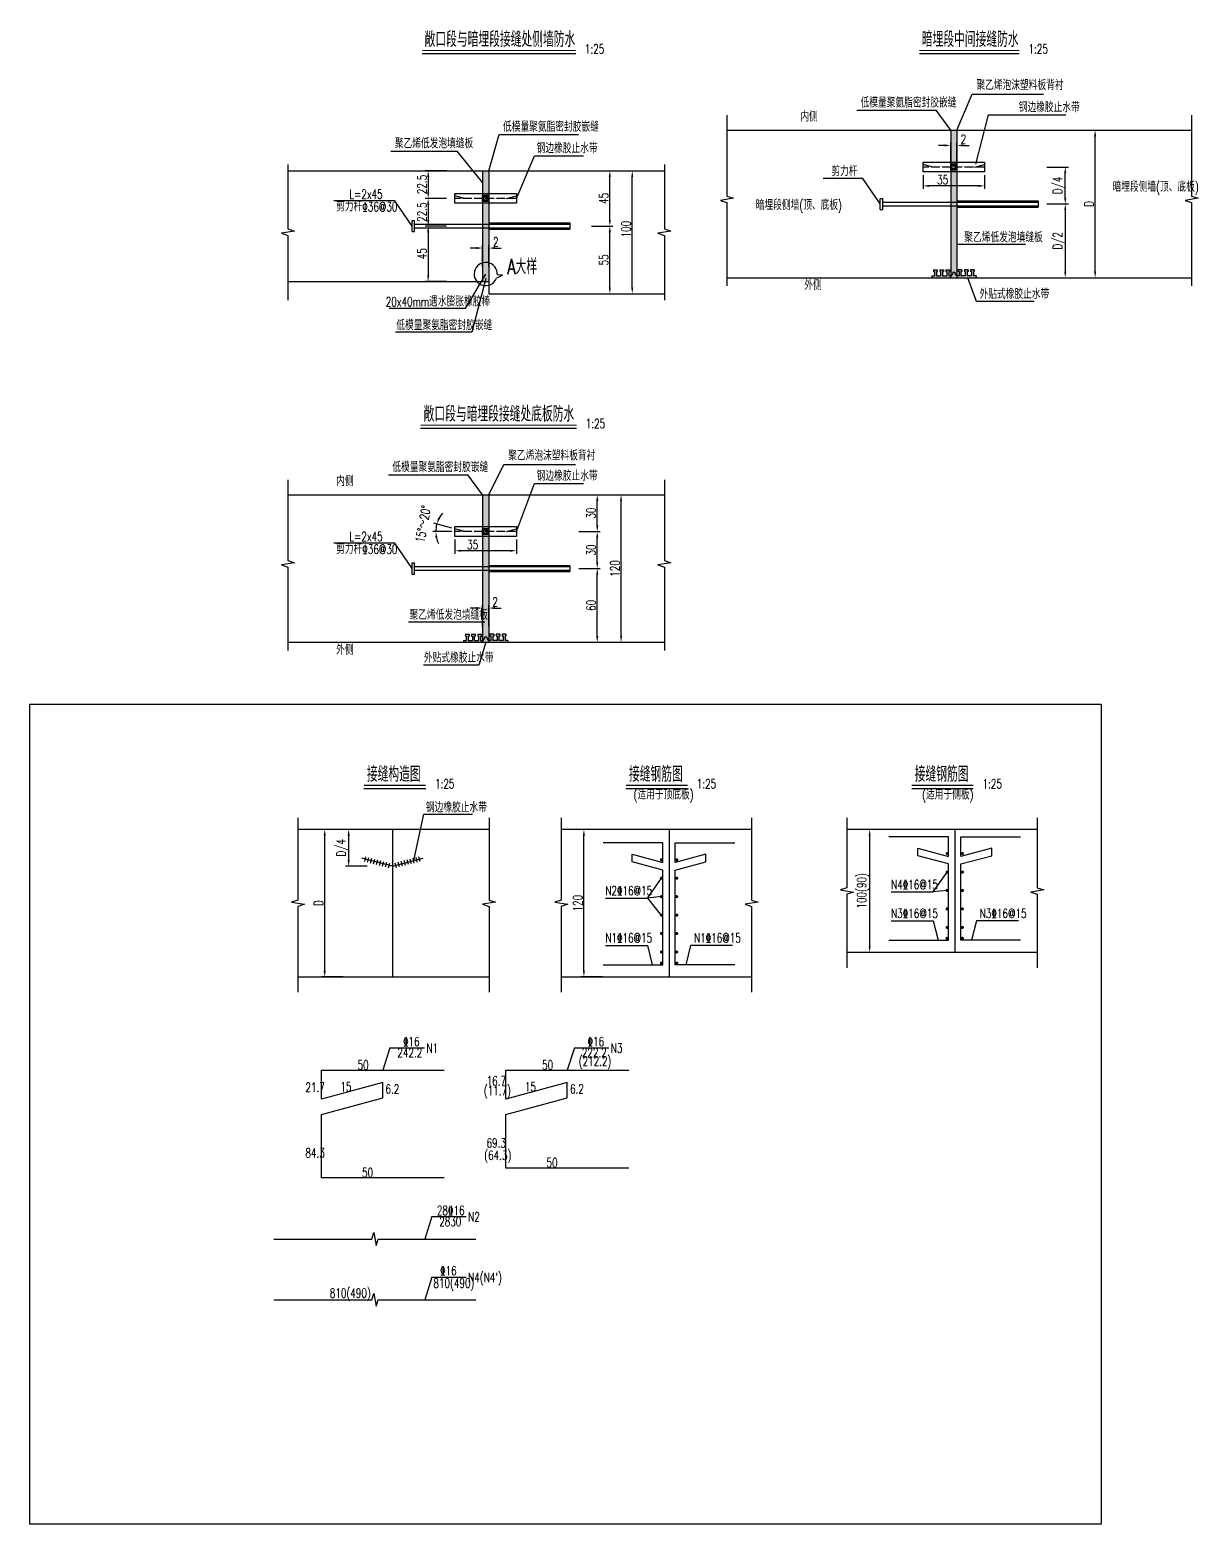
# Model space of a CAD drawing. Header units: millimetres. Extents: x 9472 to 214973, y -2225 to 22564.
# Drawn here: x 13428 to 14378, y 21349 to 22564 of the extents above; entities that cross this region are included whole.
import ezdxf

# ---------------------------------------------------------------- set-up
doc = ezdxf.new("R2010")
doc.units = ezdxf.units.MM
doc.header["$LTSCALE"] = 0.3
doc.header["$MEASUREMENT"] = 0
doc.linetypes.add('ACAD_ISO04W100', pattern=[30, 24, -3, 0, -3])
for name, color, linetype in [('填充', 8, 'Continuous'), ('文字', 7, 'Continuous'), ('次轮廓线', 7, 'Continuous'), ('点划线', 6, 'ACAD_ISO04W100'), ('轮廓线', 1, 'Continuous'), ('钢筋', 1, 'Continuous')]:
    doc.layers.add(name, color=color, linetype=linetype)
doc.styles.get("Standard").update_dxf_attribs({"font": 'simplex1.shx', "width": 0.7, "bigfont": 'hztxt.shx'})
doc.dimstyles.new('25', dxfattribs={"dimscale": 2.5, "dimtxt": 3, "dimasz": 2, "dimexe": 1, "dimexo": 1, "dimgap": 0.5, "dimtad": 1, "dimdec": 1, "dimdsep": 46, "dimtxsty": 'Standard', "dimcen": 0.5, "dimadec": 0, "dimazin": 0, "dimtfac": 1, "dimtdec": 1, "dimtofl": 0, "dimtmove": 2, "dimatfit": 3, "dimfxl": 0, "dimtolj": 1, "dimtzin": 0, "dimarcsym": 0})

# ---------------------------------------------------------------- blocks, each defined once
blk = doc.blocks.new('钢边止水带')
at = {"layer": '点划线'}
blk.add_line((25, 0), (-25, 0), dxfattribs=at)
at = {"layer": '轮廓线'}
for points in [[(-25, -4), (-25, 4), (25, 4), (25, -4)], [(-2.5, 2.5), (2.5, 2.5), (2.5, -2.5), (-2.5, -2.5)]]:
    blk.add_lwpolyline(points, close=True, dxfattribs=at)
for radius in [2, 1.5]:
    blk.add_circle((0, 0), radius, dxfattribs=at)
blk = doc.blocks.new('*D26')
at = {"color": 0, "lineweight": -2}
for p, q in [((13884.6, 22404.2), (13902.1, 22404.2)), ((13899.6, 22354.2), (13899.6, 22399.2)), ((13884.6, 22349.2), (13902.1, 22349.2))]:
    blk.add_line(p, q, dxfattribs=at)
at = {"color": 0}
for points in [[(13898.7, 22399.2), (13900.4, 22399.2), (13899.6, 22404.2)], [(13898.7, 22354.2), (13900.4, 22354.2), (13899.6, 22349.2)]]:
    blk.add_solid(points, dxfattribs=at)
at = {"color": 0, "insert": (13894.6, 22376.7), "char_height": 7.5, "attachment_point": 5, "rotation": 90}
blk.add_mtext('\\A1;55', dxfattribs=at)
blk = doc.blocks.new('*D27')
at = {"color": 0, "lineweight": -2}
for p, q in [((13884.6, 22449.2), (13902.1, 22449.2)), ((13899.6, 22409.2), (13899.6, 22444.2)), ((13884.6, 22404.2), (13902.1, 22404.2))]:
    blk.add_line(p, q, dxfattribs=at)
at = {"color": 0}
for points in [[(13898.7, 22444.2), (13900.4, 22444.2), (13899.6, 22449.2)], [(13898.7, 22409.2), (13900.4, 22409.2), (13899.6, 22404.2)]]:
    blk.add_solid(points, dxfattribs=at)
at = {"color": 0, "insert": (13894.6, 22426.7), "char_height": 7.5, "attachment_point": 5, "rotation": 90}
blk.add_mtext('\\A1;45', dxfattribs=at)
blk = doc.blocks.new('*D28')
at = {"color": 0, "lineweight": -2}
for p, q in [((13902.8, 22449.2), (13920.3, 22449.2)), ((13917.8, 22354.2), (13917.8, 22444.2)), ((13902.8, 22349.2), (13920.3, 22349.2))]:
    blk.add_line(p, q, dxfattribs=at)
at = {"color": 0}
for points in [[(13917, 22444.2), (13918.6, 22444.2), (13917.8, 22449.2)], [(13917, 22354.2), (13918.6, 22354.2), (13917.8, 22349.2)]]:
    blk.add_solid(points, dxfattribs=at)
at = {"color": 0, "insert": (13912.8, 22401.7), "char_height": 7.5, "attachment_point": 5, "rotation": 90}
blk.add_mtext('\\A1;100', dxfattribs=at)
blk = doc.blocks.new('*D29')
at = {"color": 0, "lineweight": -2}
for p, q in [((13766.8, 22449.2), (13749.3, 22449.2)), ((13751.8, 22444.2), (13751.8, 22431.7)), ((13766.8, 22426.7), (13749.3, 22426.7))]:
    blk.add_line(p, q, dxfattribs=at)
at = {"color": 0}
for points in [[(13751, 22444.2), (13752.7, 22444.2), (13751.8, 22449.2)], [(13751, 22431.7), (13752.7, 22431.7), (13751.8, 22426.7)]]:
    blk.add_solid(points, dxfattribs=at)
at = {"color": 0, "insert": (13746.8, 22438), "char_height": 7.5, "attachment_point": 5, "rotation": 90}
blk.add_mtext('\\A1;22.5', dxfattribs=at)
blk = doc.blocks.new('*D30')
at = {"color": 0, "lineweight": -2}
for p, q in [((13766.8, 22426.7), (13749.3, 22426.7)), ((13751.8, 22421.7), (13751.8, 22409.2)), ((13766.8, 22404.2), (13749.3, 22404.2))]:
    blk.add_line(p, q, dxfattribs=at)
at = {"color": 0}
for points in [[(13751, 22421.7), (13752.7, 22421.7), (13751.8, 22426.7)], [(13751, 22409.2), (13752.7, 22409.2), (13751.8, 22404.2)]]:
    blk.add_solid(points, dxfattribs=at)
at = {"color": 0, "insert": (13746.8, 22415.5), "char_height": 7.5, "attachment_point": 5, "rotation": 90}
blk.add_mtext('\\A1;22.5', dxfattribs=at)
blk = doc.blocks.new('*D31')
at = {"color": 0, "lineweight": -2}
for p, q in [((13766.8, 22404.2), (13749.3, 22404.2)), ((13751.8, 22399.2), (13751.8, 22364.2)), ((13766.8, 22359.2), (13749.3, 22359.2))]:
    blk.add_line(p, q, dxfattribs=at)
at = {"color": 0}
for points in [[(13751, 22399.2), (13752.7, 22399.2), (13751.8, 22404.2)], [(13751, 22364.2), (13752.7, 22364.2), (13751.8, 22359.2)]]:
    blk.add_solid(points, dxfattribs=at)
at = {"color": 0, "insert": (13746.8, 22381.7), "char_height": 7.5, "attachment_point": 5, "rotation": 90}
blk.add_mtext('\\A1;45', dxfattribs=at)
blk = doc.blocks.new('外贴式橡胶止水带')
at = {"layer": '填充'}
blk.add_hatch(color=256, dxfattribs=at).paths.add_polyline_path([(14.2, -3), (10.8, -3), (10.8, 0.5), (11.5, 0.5), (11.5, 2), (8.5, 2), (8.5, 0.5), (9.2, 0.5), (9.2, -3), (5.7, -3), (5.7, 0.5), (6.5, 0.5), (6.5, 2), (3.5, 2), (3.5, 0.5), (4.2, 0.5), (4.2, -3), (2.7, -3, -0.331227), (0.8, 0), (-0.8, 0, -0.331227), (-2.7, -3), (-4.2, -3), (-4.2, 0.5), (-3.5, 0.5), (-3.5, 2), (-6.5, 2), (-6.5, 0.5), (-5.8, 0.5), (-5.8, -3), (-9.3, -3), (-9.3, 0.5), (-8.5, 0.5), (-8.5, 2), (-11.5, 2), (-11.5, 0.5), (-10.8, 0.5), (-10.8, -3), (-14.2, -3), (-14.2, 0.5), (-13.5, 0.5), (-13.5, 2), (-16.5, 2), (-16.5, 0.5), (-15.8, 0.5), (-15.8, -3), (-18, -3), (-18, -4.5), (18, -4.5), (18, -3), (15.8, -3), (15.8, 0.5), (16.5, 0.5), (16.5, 2), (13.5, 2), (13.5, 0.5), (14.2, 0.5)])
for p, q in [((-16.5, 2), (-13.5, 2)), ((-16.5, 2), (-16.5, 0.5)), ((-16.5, 0.5), (-15.8, 0.5)), ((-15.8, 0.5), (-15.8, -3)), ((-14.2, 0.5), (-13.5, 0.5)), ((-14.2, 0.5), (-14.2, -3)), ((-13.5, 2), (-13.5, 0.5)), ((-11.5, 2), (-8.5, 2)), ((-11.5, 2), (-11.5, 0.5)), ((-11.5, 0.5), (-10.8, 0.5)), ((-10.8, 0.5), (-10.8, -3)), ((-9.3, 0.5), (-8.5, 0.5)), ((-9.3, 0.5), (-9.3, -3)), ((-8.5, 2), (-8.5, 0.5)), ((-6.5, 2), (-3.5, 2)), ((-6.5, 2), (-6.5, 0.5)), ((-6.5, 0.5), (-5.8, 0.5)), ((-5.8, 0.5), (-5.8, -3)), ((-4.2, 0.5), (-3.5, 0.5)), ((-4.2, 0.5), (-4.2, -3)), ((-3.5, 2), (-3.5, 0.5)), ((-0.8, 0), (0.8, 0)), ((6.5, 2), (3.5, 2)), ((3.5, 2), (3.5, 0.5)), ((4.2, 0.5), (3.5, 0.5)), ((4.2, 0.5), (4.2, -3)), ((6.5, 0.5), (5.7, 0.5)), ((5.7, 0.5), (5.7, -3)), ((6.5, 2), (6.5, 0.5)), ((11.5, 2), (8.5, 2)), ((8.5, 2), (8.5, 0.5)), ((9.2, 0.5), (8.5, 0.5)), ((9.2, 0.5), (9.2, -3)), ((11.5, 0.5), (10.8, 0.5)), ((10.8, 0.5), (10.8, -3)), ((11.5, 2), (11.5, 0.5)), ((16.5, 2), (13.5, 2)), ((13.5, 2), (13.5, 0.5)), ((14.2, 0.5), (13.5, 0.5)), ((14.2, 0.5), (14.2, -3)), ((16.5, 0.5), (15.8, 0.5)), ((15.8, 0.5), (15.8, -3)), ((16.5, 2), (16.5, 0.5)), ((-18, -3), (-15.8, -3)), ((-18, -3), (-18, -4.5)), ((-18, -4.5), (18, -4.5)), ((-14.2, -3), (-10.8, -3)), ((-9.3, -3), (-5.8, -3)), ((-4.2, -3), (-2.7, -3)), ((4.2, -3), (2.7, -3)), ((9.2, -3), (5.7, -3)), ((14.2, -3), (10.8, -3)), ((18, -3), (15.8, -3)), ((18, -3), (18, -4.5))]:
    blk.add_line(p, q)
for centre, start, end in [((-3.7, -0.2), 290.6305, 3.9355), ((3.7, -0.2), 176.0645, 249.3695)]:
    blk.add_arc(centre, 2.99, start, end)
blk = doc.blocks.new('*D38')
at = {"color": 0, "lineweight": -2}
for p, q in [((13791.1, 22386.3), (13786.1, 22386.3)), ((13796.1, 22371.3), (13796.1, 22388.8)), ((13801.1, 22371.3), (13801.1, 22388.8)), ((13806.1, 22386.3), (13811.1, 22386.3))]:
    blk.add_line(p, q, dxfattribs=at)
at = {"color": 0}
for points in [[(13791.1, 22387.2), (13791.1, 22385.5), (13796.1, 22386.3)], [(13806.1, 22387.2), (13806.1, 22385.5), (13801.1, 22386.3)]]:
    blk.add_solid(points, dxfattribs=at)
at = {"color": 0, "insert": (13806.8, 22391.3), "char_height": 7.5, "attachment_point": 5}
blk.add_mtext('\\A1;2', dxfattribs=at)
blk = doc.blocks.new('*D39')
at = {"color": 0, "lineweight": -2}
for p, q in [((13791.1, 22093.6), (13786.1, 22093.6)), ((13796.1, 22078.6), (13796.1, 22096.1)), ((13801.1, 22078.6), (13801.1, 22096.1)), ((13806.1, 22093.6), (13811.1, 22093.6))]:
    blk.add_line(p, q, dxfattribs=at)
at = {"color": 0}
for points in [[(13791.1, 22094.5), (13791.1, 22092.8), (13796.1, 22093.6)], [(13806.1, 22094.5), (13806.1, 22092.8), (13801.1, 22093.6)]]:
    blk.add_solid(points, dxfattribs=at)
at = {"color": 0, "insert": (13806.3, 22098.6), "char_height": 7.5, "attachment_point": 5}
blk.add_mtext('\\A1;2', dxfattribs=at)
blk = doc.blocks.new('*D40')
at = {"color": 0, "lineweight": -2}
for p, q in [((13874.3, 22125.8), (13891.8, 22125.8)), ((13889.3, 22070.8), (13889.3, 22120.8)), ((13874.3, 22065.8), (13891.8, 22065.8))]:
    blk.add_line(p, q, dxfattribs=at)
at = {"color": 0}
for points in [[(13888.5, 22120.8), (13890.2, 22120.8), (13889.3, 22125.8)], [(13888.5, 22070.8), (13890.2, 22070.8), (13889.3, 22065.8)]]:
    blk.add_solid(points, dxfattribs=at)
at = {"color": 0, "insert": (13884.3, 22095.8), "char_height": 7.5, "attachment_point": 5, "rotation": 90}
blk.add_mtext('\\A1;60', dxfattribs=at)
blk = doc.blocks.new('*D41')
at = {"color": 0, "lineweight": -2}
for p, q in [((13874.3, 22155.8), (13891.8, 22155.8)), ((13889.3, 22130.8), (13889.3, 22150.8)), ((13874.3, 22125.8), (13891.8, 22125.8))]:
    blk.add_line(p, q, dxfattribs=at)
at = {"color": 0}
for points in [[(13888.5, 22150.8), (13890.2, 22150.8), (13889.3, 22155.8)], [(13888.5, 22130.8), (13890.2, 22130.8), (13889.3, 22125.8)]]:
    blk.add_solid(points, dxfattribs=at)
at = {"color": 0, "insert": (13884.3, 22140.8), "char_height": 7.5, "attachment_point": 5, "rotation": 90}
blk.add_mtext('\\A1;30', dxfattribs=at)
blk = doc.blocks.new('*D42')
at = {"color": 0, "lineweight": -2}
for p, q in [((13874.3, 22185.8), (13891.8, 22185.8)), ((13889.3, 22160.8), (13889.3, 22180.8)), ((13874.3, 22155.8), (13891.8, 22155.8))]:
    blk.add_line(p, q, dxfattribs=at)
at = {"color": 0}
for points in [[(13888.5, 22180.8), (13890.2, 22180.8), (13889.3, 22185.8)], [(13888.5, 22160.8), (13890.2, 22160.8), (13889.3, 22155.8)]]:
    blk.add_solid(points, dxfattribs=at)
at = {"color": 0, "insert": (13884.3, 22170.8), "char_height": 7.5, "attachment_point": 5, "rotation": 90}
blk.add_mtext('\\A1;30', dxfattribs=at)
blk = doc.blocks.new('*D43')
at = {"color": 0, "lineweight": -2}
for p, q in [((13893.7, 22185.8), (13911.2, 22185.8)), ((13908.7, 22070.8), (13908.7, 22180.8)), ((13893.7, 22065.8), (13911.2, 22065.8))]:
    blk.add_line(p, q, dxfattribs=at)
at = {"color": 0}
for points in [[(13907.9, 22180.8), (13909.5, 22180.8), (13908.7, 22185.8)], [(13907.9, 22070.8), (13909.5, 22070.8), (13908.7, 22065.8)]]:
    blk.add_solid(points, dxfattribs=at)
at = {"color": 0, "insert": (13903.7, 22125.8), "char_height": 7.5, "attachment_point": 5, "rotation": 90}
blk.add_mtext('\\A1;120', dxfattribs=at)
blk = doc.blocks.new('*D44')
at = {"color": 0, "lineweight": -2}
for p, q in [((14171.9, 22469.7), (14166.9, 22469.7)), ((14176.9, 22454.7), (14176.9, 22472.2)), ((14181.9, 22454.7), (14181.9, 22472.2)), ((14186.9, 22469.7), (14191.9, 22469.7))]:
    blk.add_line(p, q, dxfattribs=at)
at = {"color": 0}
for points in [[(14171.9, 22470.6), (14171.9, 22468.9), (14176.9, 22469.7)], [(14186.9, 22470.6), (14186.9, 22468.9), (14181.9, 22469.7)]]:
    blk.add_solid(points, dxfattribs=at)
at = {"color": 0, "insert": (14187.1, 22474.7), "char_height": 7.5, "attachment_point": 5}
blk.add_mtext('\\A1;2', dxfattribs=at)
blk = doc.blocks.new('*D45')
at = {"color": 0, "lineweight": -2}
for p, q in [((13771.2, 22158.6), (13756.4, 22162.6)), ((13771.1, 22155.8), (13755.5, 22155.8))]:
    blk.add_line(p, q, dxfattribs=at)
for start, end in [(165, 180), (140.6454, 152.8227), (192.1773, 204.3546)]:
    blk.add_arc((13781.6, 22155.8), 23.6, start, end, dxfattribs=at)
at = {"color": 0}
for points in [[(13761.4, 22166.3), (13759.8, 22166.9), (13758.8, 22161.9)], [(13757.7, 22150.8), (13759.4, 22150.9), (13758, 22155.8)]]:
    blk.add_solid(points, dxfattribs=at)
at = {"color": 0, "insert": (13747.7, 22162), "char_height": 7.5, "attachment_point": 5, "rotation": 79.7359}
blk.add_mtext('\\A1;15°～20%%D', dxfattribs=at)
blk = doc.blocks.new('*D46')
at = {"color": 0, "lineweight": -2}
for p, q in [((14255, 22422.2), (14272.5, 22422.2)), ((14270, 22417.2), (14270, 22367.2)), ((14255, 22362.2), (14272.5, 22362.2))]:
    blk.add_line(p, q, dxfattribs=at)
at = {"color": 0}
for points in [[(14269.1, 22417.2), (14270.8, 22417.2), (14270, 22422.2)], [(14269.1, 22367.2), (14270.8, 22367.2), (14270, 22362.2)]]:
    blk.add_solid(points, dxfattribs=at)
at = {"color": 0, "insert": (14265, 22392.2), "char_height": 7.5, "attachment_point": 5, "rotation": 90}
blk.add_mtext('\\A1;D/2', dxfattribs=at)
blk = doc.blocks.new('*D47')
at = {"color": 0, "lineweight": -2}
for p, q in [((14279.3, 22482.2), (14296.8, 22482.2)), ((14294.3, 22367.2), (14294.3, 22477.2)), ((14279.3, 22362.2), (14296.8, 22362.2))]:
    blk.add_line(p, q, dxfattribs=at)
at = {"color": 0}
for points in [[(14293.4, 22477.2), (14295.1, 22477.2), (14294.3, 22482.2)], [(14293.4, 22367.2), (14295.1, 22367.2), (14294.3, 22362.2)]]:
    blk.add_solid(points, dxfattribs=at)
at = {"color": 0, "insert": (14289.3, 22422.2), "char_height": 7.5, "attachment_point": 5, "rotation": 90}
blk.add_mtext('\\A1;D', dxfattribs=at)
blk = doc.blocks.new('*D48')
at = {"color": 0, "lineweight": -2}
for p, q in [((14255, 22452.2), (14272.5, 22452.2)), ((14270, 22427.2), (14270, 22447.2)), ((14255, 22422.2), (14272.5, 22422.2))]:
    blk.add_line(p, q, dxfattribs=at)
at = {"color": 0}
for points in [[(14269.1, 22447.2), (14270.8, 22447.2), (14270, 22452.2)], [(14269.1, 22427.2), (14270.8, 22427.2), (14270, 22422.2)]]:
    blk.add_solid(points, dxfattribs=at)
at = {"color": 0, "insert": (14265, 22437.2), "char_height": 7.5, "attachment_point": 5, "rotation": 90}
blk.add_mtext('\\A1;D/4', dxfattribs=at)
blk = doc.blocks.new('*D49')
at = {"color": 0, "lineweight": -2}
for p, q in [((13773.6, 22149.3), (13773.6, 22137.7)), ((13823.6, 22149.3), (13823.6, 22137.7)), ((13818.6, 22140.2), (13778.6, 22140.2))]:
    blk.add_line(p, q, dxfattribs=at)
at = {"color": 0}
for points in [[(13778.6, 22141.1), (13778.6, 22139.4), (13773.6, 22140.2)], [(13818.6, 22141.1), (13818.6, 22139.4), (13823.6, 22140.2)]]:
    blk.add_solid(points, dxfattribs=at)
at = {"color": 0, "insert": (13788, 22145.2), "char_height": 7.5, "attachment_point": 5}
blk.add_mtext('\\A1;35', dxfattribs=at)
blk = doc.blocks.new('*D50')
at = {"color": 0, "lineweight": -2}
for p, q in [((14154.4, 22445.7), (14154.4, 22434.4)), ((14204.4, 22445.7), (14204.4, 22434.4)), ((14199.4, 22436.9), (14159.4, 22436.9))]:
    blk.add_line(p, q, dxfattribs=at)
at = {"color": 0}
for points in [[(14159.4, 22437.7), (14159.4, 22436), (14154.4, 22436.9)], [(14199.4, 22437.7), (14199.4, 22436), (14204.4, 22436.9)]]:
    blk.add_solid(points, dxfattribs=at)
at = {"color": 0, "insert": (14170.3, 22441.9), "char_height": 7.5, "attachment_point": 5}
blk.add_mtext('\\A1;35', dxfattribs=at)
blk = doc.blocks.new('*D51')
at = {"color": 0, "lineweight": -2}
for p, q in [((13682.7, 21913.7), (13665.2, 21913.7)), ((13667.7, 21798.7), (13667.7, 21908.7)), ((13682.7, 21793.7), (13665.2, 21793.7))]:
    blk.add_line(p, q, dxfattribs=at)
at = {"color": 0}
for points in [[(13666.8, 21908.7), (13668.5, 21908.7), (13667.7, 21913.7)], [(13666.8, 21798.7), (13668.5, 21798.7), (13667.7, 21793.7)]]:
    blk.add_solid(points, dxfattribs=at)
at = {"color": 0, "insert": (13662.7, 21853.7), "char_height": 7.5, "attachment_point": 5, "rotation": 90}
blk.add_mtext('\\A1;D', dxfattribs=at)
blk = doc.blocks.new('*D52')
at = {"color": 0, "lineweight": -2}
for p, q in [((13893.5, 21913.7), (13876, 21913.7)), ((13878.5, 21798.7), (13878.5, 21908.7)), ((13893.5, 21793.7), (13876, 21793.7))]:
    blk.add_line(p, q, dxfattribs=at)
at = {"color": 0}
for points in [[(13877.7, 21908.7), (13879.3, 21908.7), (13878.5, 21913.7)], [(13877.7, 21798.7), (13879.3, 21798.7), (13878.5, 21793.7)]]:
    blk.add_solid(points, dxfattribs=at)
at = {"color": 0, "insert": (13873.5, 21853.7), "char_height": 7.5, "attachment_point": 5, "rotation": 90}
blk.add_mtext('\\A1;120', dxfattribs=at)
blk = doc.blocks.new('*D53')
at = {"color": 0, "lineweight": -2}
for p, q in [((13702.2, 21913.7), (13684.7, 21913.7)), ((13687.2, 21888.7), (13687.2, 21908.7)), ((13702.2, 21883.7), (13684.7, 21883.7))]:
    blk.add_line(p, q, dxfattribs=at)
at = {"color": 0}
for points in [[(13686.3, 21908.7), (13688, 21908.7), (13687.2, 21913.7)], [(13686.3, 21888.7), (13688, 21888.7), (13687.2, 21883.7)]]:
    blk.add_solid(points, dxfattribs=at)
at = {"color": 0, "insert": (13682.2, 21898.7), "char_height": 7.5, "attachment_point": 5, "rotation": 90}
blk.add_mtext('\\A1;D/4', dxfattribs=at)
blk = doc.blocks.new('点筋')
at = {"layer": '钢筋', "const_width": 1.25}
blk.add_lwpolyline([(-0.625, 0, 1), (0.625, 0, 1)], format="xyb", close=True, dxfattribs=at)
blk = doc.blocks.new('*D64')
at = {"color": 0, "lineweight": -2}
for p, q in [((14125.9, 21913.7), (14108.4, 21913.7)), ((14110.9, 21818.7), (14110.9, 21908.7)), ((14125.9, 21813.7), (14108.4, 21813.7))]:
    blk.add_line(p, q, dxfattribs=at)
at = {"color": 0}
for points in [[(14110.1, 21908.7), (14111.7, 21908.7), (14110.9, 21913.7)], [(14110.1, 21818.7), (14111.7, 21818.7), (14110.9, 21813.7)]]:
    blk.add_solid(points, dxfattribs=at)
at = {"color": 0, "insert": (14105.6, 21863.7), "char_height": 7.5, "attachment_point": 5, "rotation": 90}
blk.add_mtext('\\A1;100(90)', dxfattribs=at)

msp = doc.modelspace()

# ---------------------------------------------------------------- hatches: boundary and pattern name
at = {"layer": '填充'}
h = msp.add_hatch(color=256, dxfattribs=at)
h.paths.add_polyline_path([(14181.92, 22420.69), (14179.42, 22420.69), (14179.42, 22366.69), (14180.17, 22366.69, 0.3135013), (14181.92, 22363.76)])
h.paths.add_polyline_path([(14179.42, 22420.69), (14176.92, 22420.69), (14176.92, 22363.76, 0.3135013), (14178.67, 22366.69), (14179.42, 22366.69)])
h.paths.add_polyline_path([(14181.92, 22422.19), (14179.42, 22422.19), (14179.42, 22420.69), (14181.92, 22420.69)])
h.paths.add_polyline_path([(14179.42, 22423.69), (14176.92, 22423.69), (14176.92, 22422.19), (14179.42, 22422.19)])
h.paths.add_polyline_path([(14179.42, 22422.19), (14176.92, 22422.19), (14176.92, 22420.69), (14179.42, 22420.69)])
h.paths.add_polyline_path([(14181.92, 22423.69), (14179.42, 22423.69), (14179.42, 22422.19), (14181.92, 22422.19)])
h.paths.add_polyline_path([(14181.92, 22448.19), (14179.42, 22448.19), (14179.42, 22423.69), (14181.92, 22423.69)])
h.paths.add_polyline_path([(14179.42, 22448.19), (14176.92, 22448.19), (14176.92, 22423.69), (14179.42, 22423.69)])
h.paths.add_polyline_path([(14179.42, 22449.69), (14176.92, 22449.69), (14176.92, 22448.19), (14179.42, 22448.19)])
h.paths.add_polyline_path([(14181.92, 22449.69), (14179.42, 22449.69), (14179.42, 22448.19), (14181.92, 22448.19)])
h.paths.add_polyline_path([(14181.92, 22456.19), (14179.42, 22456.19), (14179.42, 22454.69), (14181.92, 22454.69)])
h.paths.add_polyline_path([(14179.42, 22456.19), (14176.92, 22456.19), (14176.92, 22454.69), (14179.42, 22454.69)])
h.paths.add_polyline_path([(14179.42, 22482.19), (14176.92, 22482.19), (14176.92, 22456.19), (14179.42, 22456.19)])
h.paths.add_polyline_path([(14181.92, 22482.19), (14179.42, 22482.19), (14179.42, 22456.19), (14181.92, 22456.19)])
h = msp.add_hatch(color=256, dxfattribs=at)
h.paths.add_polyline_path([(13801.11, 22402.71), (13796.11, 22402.71), (13796.11, 22359.21), (13801.11, 22359.21)])
h.paths.add_polyline_path([(13801.11, 22402.71), (13801.11, 22405.71), (13796.11, 22405.71), (13796.11, 22402.71)])
h.paths.add_polyline_path([(13796.11, 22405.71), (13801.11, 22405.71), (13801.11, 22422.71), (13796.11, 22422.71)])
h.paths.add_polyline_path([(13798.61, 22424.21), (13798.61, 22422.71), (13801.11, 22422.71), (13801.11, 22424.21)])
h.paths.add_polyline_path([(13796.11, 22424.21), (13796.11, 22422.71), (13798.61, 22422.71), (13798.61, 22424.21)])
h.paths.add_polyline_path([(13796.11, 22430.71), (13796.11, 22429.21), (13798.61, 22429.21), (13798.61, 22430.71)])
h.paths.add_polyline_path([(13798.61, 22430.71), (13798.61, 22429.21), (13801.11, 22429.21), (13801.11, 22430.71)])
h.paths.add_polyline_path([(13801.11, 22449.21), (13796.11, 22449.21), (13796.11, 22430.71), (13801.11, 22430.71)])
h = msp.add_hatch(color=256, dxfattribs=at)
h.paths.add_polyline_path([(13801.11, 22124.32), (13798.61, 22124.32), (13798.61, 22070.32), (13799.36, 22070.32, 0.3135013), (13801.11, 22067.4)])
h.paths.add_polyline_path([(13798.61, 22124.32), (13796.11, 22124.32), (13796.11, 22067.4, 0.3135013), (13797.86, 22070.32), (13798.61, 22070.32)])
h.paths.add_polyline_path([(13801.11, 22125.82), (13798.61, 22125.82), (13798.61, 22124.32), (13801.11, 22124.32)])
h.paths.add_polyline_path([(13798.61, 22127.32), (13796.11, 22127.32), (13796.11, 22125.82), (13798.61, 22125.82)])
h.paths.add_polyline_path([(13798.61, 22125.82), (13796.11, 22125.82), (13796.11, 22124.32), (13798.61, 22124.32)])
h.paths.add_polyline_path([(13801.11, 22127.32), (13798.61, 22127.32), (13798.61, 22125.82), (13801.11, 22125.82)])
h.paths.add_polyline_path([(13801.11, 22151.82), (13798.61, 22151.82), (13798.61, 22127.32), (13801.11, 22127.32)])
h.paths.add_polyline_path([(13798.61, 22151.82), (13796.11, 22151.82), (13796.11, 22127.32), (13798.61, 22127.32)])
h.paths.add_polyline_path([(13798.61, 22153.32), (13796.11, 22153.32), (13796.11, 22151.82), (13798.61, 22151.82)])
h.paths.add_polyline_path([(13801.11, 22153.32), (13798.61, 22153.32), (13798.61, 22151.82), (13801.11, 22151.82)])
h.paths.add_polyline_path([(13801.11, 22159.82), (13798.61, 22159.82), (13798.61, 22158.32), (13801.11, 22158.32)])
h.paths.add_polyline_path([(13798.61, 22159.82), (13796.11, 22159.82), (13796.11, 22158.32), (13798.61, 22158.32)])
h.paths.add_polyline_path([(13798.61, 22185.82), (13796.11, 22185.82), (13796.11, 22159.82), (13798.61, 22159.82)])
h.paths.add_polyline_path([(13801.11, 22185.82), (13798.61, 22185.82), (13798.61, 22159.82), (13801.11, 22159.82)])

# ---------------------------------------------------------------- linework, layer by layer
for p, q in [((13746.95, 22544.48), (13871.8, 22544.48)), ((14151.38, 22544.48), (14232.61, 22544.48)), ((14181.92, 22482.19), (14194.17, 22511.52)), ((14194.17, 22511.52), (14252.4, 22511.52)), ((14100.33, 22498.36), (14165, 22498.36)), ((14176.92, 22482.19), (14165, 22498.36)), ((14197.14, 22454.62), (14207.51, 22494.59)), ((14207.51, 22494.59), (14270.4, 22494.59)), ((13801.11, 22449.21), (13809.53, 22478.72)), ((13809.53, 22478.72), (13874.2, 22478.72)), ((13994.79, 22482.19), (14372.77, 22482.19)), ((14176.92, 22482.19), (14176.92, 22362.19)), ((14181.92, 22482.19), (14181.92, 22362.19)), ((13721.51, 22465.2), (13775.22, 22465.2)), ((13775.22, 22465.2), (13796.11, 22439.37)), ((13823.61, 22426.71), (13838.25, 22461.32)), ((13838.25, 22461.32), (13878.29, 22461.32)), ((14105.41, 22442.82), (14073.02, 22442.82)), ((14119.56, 22422.19), (14105.41, 22442.82)), ((13724.6, 22424.83), (13675.05, 22424.83)), ((13738.75, 22404.21), (13724.6, 22424.83)), ((14181.92, 22389.42), (14237.69, 22389.42)), ((13782.16, 22337.24), (13798.68, 22365.19)), ((13798.74, 22361.61), (13787.36, 22317.94)), ((13812.29, 22364.38), (13807.5, 22361.81)), ((13812.29, 22364.38), (13808.11, 22364.63)), ((13994.79, 22362.19), (14372.77, 22362.19)), ((14197.76, 22342.97), (14190.7, 22362.19)), ((14244.68, 22342.97), (14197.76, 22342.97)), ((13782.16, 22337.24), (13720.16, 22337.24)), ((13787.36, 22317.94), (13725.36, 22317.94)), ((13745.67, 22239.86), (13872.51, 22239.86)), ((13801.11, 22185.82), (13813.36, 22210.39)), ((13813.36, 22210.39), (13871.59, 22210.39)), ((13719.52, 22201.99), (13784.19, 22201.99)), ((13796.11, 22185.82), (13784.19, 22201.99)), ((13637.81, 22185.82), (13943.92, 22185.82)), ((13796.11, 22185.82), (13796.11, 22065.82)), ((13801.11, 22185.82), (13801.11, 22065.82)), ((13823.61, 22155.82), (13838.25, 22194.97)), ((13838.25, 22194.97), (13878.29, 22194.97)), ((13724.6, 22146.45), (13675.05, 22146.45)), ((13738.75, 22125.82), (13724.6, 22146.45)), ((13735.94, 22082.49), (13797.83, 22082.49)), ((13637.81, 22065.82), (13943.92, 22065.82)), ((13798.61, 22065.82), (13792.99, 22047.3)), ((13792.99, 22047.3), (13748.09, 22047.3)), ((13699.51, 21947), (13749.92, 21947)), ((13912.68, 21947), (13962.79, 21947)), ((14145.07, 21947), (14195.18, 21947)), ((13740.05, 21888.28), (13748.2, 21926.08)), ((13748.2, 21926.08), (13787.83, 21926.08)), ((13801.37, 21913.65), (13645.93, 21913.65)), ((14014.87, 21913.65), (13860.03, 21913.65)), ((14247.26, 21913.65), (14092.42, 21913.65)), ((13700.19, 21887.64), (13701.22, 21891.5)), ((13702.6, 21886.99), (13703.64, 21890.86)), ((13705.02, 21886.35), (13706.05, 21890.21)), ((13707.43, 21885.7), (13708.47, 21889.56)), ((13709.85, 21885.05), (13710.88, 21888.92)), ((13712.26, 21884.4), (13713.3, 21888.27)), ((13714.68, 21883.76), (13715.71, 21887.62)), ((13717.09, 21883.11), (13718.13, 21886.97)), ((13719.51, 21882.46), (13720.54, 21886.33)), ((13726.07, 21882.46), (13725.04, 21886.33)), ((13728.49, 21883.11), (13727.45, 21886.97)), ((13730.9, 21883.76), (13729.87, 21887.62)), ((13733.32, 21884.4), (13732.28, 21888.27)), ((13735.73, 21885.05), (13734.7, 21888.92)), ((13738.15, 21885.7), (13737.11, 21889.56)), ((13740.56, 21886.35), (13739.53, 21890.21)), ((13742.98, 21886.99), (13741.94, 21890.86)), ((13745.39, 21887.64), (13744.36, 21891.5)), ((13930.21, 21857.8), (13941.5, 21874)), ((14162.6, 21862.8), (14173.89, 21879)), ((13896.03, 21857.8), (13930.21, 21857.8)), ((13941.5, 21859), (13930.21, 21857.8)), ((13930.21, 21857.8), (13941.5, 21843.38)), ((14128.43, 21862.8), (14162.6, 21862.8)), ((14173.89, 21864), (14162.6, 21862.8)), ((14128.43, 21839.39), (14162.6, 21839.39)), ((14162.6, 21839.39), (14166.51, 21823.5)), ((14197.68, 21839.39), (14193.78, 21823.5)), ((14231.86, 21839.39), (14197.68, 21839.39)), ((13896.03, 21819.39), (13930.21, 21819.39)), ((13930.21, 21819.39), (13934.11, 21803.5)), ((13965.29, 21819.39), (13961.39, 21803.5)), ((13999.47, 21819.39), (13965.29, 21819.39)), ((14247.26, 21813.65), (14092.42, 21813.65)), ((13801.37, 21793.65), (13645.93, 21793.65)), ((14014.87, 21793.65), (13860.03, 21793.65)), ((13720.7, 21736.14), (13714.94, 21717.81)), ((13720.7, 21736.14), (13748.75, 21736.14)), ((13870.73, 21736.14), (13864.98, 21717.81)), ((13870.73, 21736.14), (13898.79, 21736.14)), ((13754.73, 21598.9), (13748.98, 21580.56)), ((13754.73, 21598.9), (13782.78, 21598.9)), ((13754.73, 21549.55), (13748.98, 21531.22)), ((13754.73, 21549.55), (13782.78, 21549.55))]:
    msp.add_line(p, q)
at = {"const_width": 1}
for points in [[(13746.95, 22546.98), (13871.8, 22546.98)], [(14151.38, 22546.98), (14232.61, 22546.98)], [(13745.67, 22242.36), (13872.51, 22242.36)], [(13699.51, 21949.5), (13749.92, 21949.5)], [(13912.68, 21949.5), (13962.79, 21949.5)], [(14145.07, 21949.5), (14195.18, 21949.5)]]:
    msp.add_lwpolyline(points, dxfattribs=at)
for points in [[(13994.79, 22494.27), (13994.79, 22428.56), (14000.05, 22426.81), (13989.52, 22425.06), (13994.79, 22423.31), (13994.79, 22355.57)], [(14372.77, 22494.27), (14372.77, 22428.56), (14378.04, 22426.81), (14367.51, 22425.06), (14372.77, 22423.31), (14372.77, 22355.57)], [(13637.81, 22454.35), (13637.81, 22401.83), (13643.07, 22400.07), (13632.54, 22398.33), (13637.81, 22396.58), (13637.81, 22344.05)], [(13943.92, 22454.35), (13943.92, 22401.83), (13949.18, 22400.07), (13938.65, 22398.33), (13943.92, 22396.58), (13943.92, 22344.05)], [(13637.81, 22197.91), (13637.81, 22132.19), (13643.07, 22130.44), (13632.54, 22128.7), (13637.81, 22126.94), (13637.81, 22059.21)], [(13943.92, 22197.91), (13943.92, 22132.19), (13949.18, 22130.44), (13938.65, 22128.7), (13943.92, 22126.94), (13943.92, 22059.21)], [(13645.93, 21923), (13645.93, 21856.26), (13640.66, 21854.5), (13651.2, 21852.76), (13645.93, 21851.01), (13645.93, 21781.24)], [(13801.37, 21923), (13801.37, 21856.26), (13806.64, 21854.5), (13796.11, 21852.76), (13801.37, 21851.01), (13801.37, 21781.24)], [(13860.03, 21923), (13860.03, 21856.26), (13854.76, 21854.5), (13865.29, 21852.76), (13860.03, 21851.01), (13860.03, 21781.24)], [(14014.87, 21923), (14014.87, 21856.26), (14020.14, 21854.5), (14009.6, 21852.76), (14014.87, 21851.01), (14014.87, 21781.24)], [(14092.42, 21923), (14092.42, 21866.26), (14087.15, 21864.5), (14097.68, 21862.76), (14092.42, 21861.01), (14092.42, 21801.24)], [(14247.26, 21923), (14247.26, 21866.26), (14252.53, 21864.5), (14241.99, 21862.76), (14247.26, 21861.01), (14247.26, 21801.24)], [(13705.91, 21580.56), (13707.66, 21585.83), (13709.4, 21575.3), (13711.16, 21580.56)], [(13705.91, 21531.22), (13707.66, 21536.48), (13709.4, 21525.95), (13711.16, 21531.22)]]:
    msp.add_lwpolyline(points)
msp.add_lwpolyline([(13427.89, 22015.43), (14299.31, 22015.43), (14299.31, 21348.85), (13427.89, 21348.85)], close=True)
msp.add_arc((13798.68, 22365.19), 9.45, 356.59003, 339.0462)
at = {"layer": '次轮廓线'}
for p, q in [((13637.81, 22449.21), (13801.11, 22449.21)), ((13796.11, 22449.21), (13796.11, 22359.21)), ((13801.11, 22449.21), (13801.11, 22349.21)), ((13801.11, 22449.21), (13943.92, 22449.21)), ((14181.92, 22424.69), (14247.95, 22424.69)), ((14181.92, 22419.69), (14247.95, 22419.69)), ((14247.95, 22424.69), (14247.95, 22419.69)), ((13801.11, 22406.71), (13867.14, 22406.71)), ((13867.14, 22406.71), (13867.14, 22401.71)), ((13801.11, 22401.71), (13867.14, 22401.71)), ((13637.81, 22359.21), (13801.11, 22359.21)), ((13801.11, 22349.21), (13943.92, 22349.21)), ((13801.11, 22128.32), (13867.14, 22128.32)), ((13801.11, 22123.32), (13867.14, 22123.32)), ((13867.14, 22128.32), (13867.14, 22123.32))]:
    msp.add_line(p, q, dxfattribs=at)
at = {"layer": '轮廓线'}
for p, q in [((14162.4, 22452.19), (14154.42, 22454.33)), ((14196.44, 22452.19), (14204.42, 22454.33)), ((13781.59, 22426.71), (13773.61, 22428.84)), ((13815.63, 22426.71), (13823.61, 22428.84)), ((14119.56, 22426.69), (14121.56, 22426.69)), ((14119.56, 22417.69), (14119.56, 22426.69)), ((14121.56, 22417.69), (14121.56, 22426.69)), ((14119.56, 22417.69), (14121.56, 22417.69)), ((14121.56, 22423.69), (14247.95, 22423.69)), ((14121.56, 22420.69), (14247.95, 22420.69)), ((13738.75, 22399.71), (13738.75, 22408.71)), ((13738.75, 22408.71), (13740.75, 22408.71)), ((13740.75, 22399.71), (13740.75, 22408.71)), ((13740.75, 22405.71), (13867.14, 22405.71)), ((13740.75, 22402.71), (13867.14, 22402.71)), ((13738.75, 22399.71), (13740.75, 22399.71)), ((13781.59, 22155.82), (13773.61, 22157.96)), ((13815.63, 22155.82), (13823.61, 22157.96)), ((13738.75, 22130.32), (13740.75, 22130.32)), ((13738.75, 22121.32), (13738.75, 22130.32)), ((13740.75, 22121.32), (13740.75, 22130.32)), ((13740.75, 22127.32), (13867.14, 22127.32)), ((13740.75, 22124.32), (13867.14, 22124.32)), ((13738.75, 22121.32), (13740.75, 22121.32)), ((13722.79, 21913.65), (13722.79, 21793.65)), ((13947.75, 21913.65), (13947.75, 21793.65)), ((14180.14, 21913.65), (14180.14, 21813.65)), ((13722.79, 21883.65), (13697.79, 21890.35)), ((13722.79, 21883.65), (13747.79, 21890.35))]:
    msp.add_line(p, q, dxfattribs=at)
for points in [[(14126.61, 21823.5), (14175.14, 21823.5), (14175.14, 21885.55), (14150.14, 21892.25), (14150.14, 21898.45), (14175.14, 21891.75), (14175.14, 21907.69), (14126.61, 21907.69)], [(14233.67, 21823.5), (14185.14, 21823.5), (14185.14, 21885.55), (14210.14, 21892.25), (14210.14, 21898.45), (14185.14, 21891.75), (14185.14, 21907.69), (14233.67, 21907.69)], [(13894.22, 21803.5), (13942.75, 21803.5), (13942.75, 21880.55), (13917.75, 21887.25), (13917.75, 21893.45), (13942.75, 21886.75), (13942.75, 21902.69), (13894.22, 21902.69)], [(14001.28, 21803.5), (13952.75, 21803.5), (13952.75, 21880.55), (13977.75, 21887.25), (13977.75, 21893.45), (13952.75, 21886.75), (13952.75, 21902.69), (14001.28, 21902.69)], [(13764.94, 21630.28), (13664.94, 21630.28), (13664.94, 21682.01), (13714.94, 21695.41), (13714.94, 21707.81), (13664.94, 21694.41), (13664.94, 21717.81), (13764.94, 21717.81)], [(13914.98, 21638.34), (13814.98, 21638.34), (13814.98, 21682.01), (13864.98, 21695.41), (13864.98, 21707.81), (13814.98, 21694.41), (13814.98, 21717.81), (13914.98, 21717.81)], [(13626.39, 21580.56), (13705.91, 21580.56)], [(13711.16, 21580.56), (13790.67, 21580.56)], [(13626.39, 21531.22), (13705.91, 21531.22)], [(13711.16, 21531.22), (13790.67, 21531.22)]]:
    msp.add_lwpolyline(points, dxfattribs=at)

# ---------------------------------------------------------------- block references
for name, p in [('钢边止水带', (14179.42, 22452.19)), ('钢边止水带', (13798.61, 22426.71)), ('外贴式橡胶止水带', (14179.42, 22366.69)), ('钢边止水带', (13798.61, 22155.82)), ('外贴式橡胶止水带', (13798.61, 22070.32)), ('点筋', (14173.89, 21894)), ('点筋', (13941.5, 21889)), ('点筋', (14173.89, 21879)), ('点筋', (13941.5, 21874)), ('点筋', (13941.5, 21859)), ('点筋', (14173.89, 21864)), ('点筋', (13941.5, 21844)), ('点筋', (14173.89, 21849)), ('点筋', (14173.89, 21834)), ('点筋', (13941.5, 21829)), ('点筋', (14173.89, 21825.12)), ('点筋', (13941.5, 21814)), ('点筋', (13941.5, 21805))]:
    msp.add_blockref(name, p)
at = {"xscale": -1}
for p in [(14186.39, 21894), (13954, 21889), (14186.39, 21879), (13954, 21874), (13954, 21859), (14186.39, 21864), (13954, 21844), (14186.39, 21849), (14186.39, 21834), (13954, 21829), (14186.39, 21825.12), (13954, 21814), (13954, 21805)]:
    msp.add_blockref('点筋', p, dxfattribs=at)

# ---------------------------------------------------------------- texts
at = {"layer": '文字', "width": 0.7}
for s, height, p in [('敞口段与暗埋段接缝处侧墙防水', 12.5, (13748.95, 22549.82)), ('暗埋段中间接缝防水', 12.5, (14153.3, 22549.82)), ('1:25', 7.5, (13879.3, 22544.48)), ('1:25', 7.5, (14240.11, 22544.48)), ('聚乙烯泡沫塑料板背衬', 7.5, (14197.74, 22514.86)), ('低模量聚氨脂密封胶嵌缝', 7.5, (14103.51, 22500.64)), ('钢边橡胶止水带', 7.5, (14232.17, 22496.82)), ('低模量聚氨脂密封胶嵌缝', 7.5, (13812.71, 22481)), ('内侧', 7.5, (14054.53, 22489.28)), ('聚乙烯低发泡填缝板', 7.5, (13724.69, 22467.49)), ('钢边橡胶止水带', 7.5, (13840.06, 22463.55)), ('剪力杆', 7.5, (14079.76, 22444.84)), ('暗埋段侧墙(顶、底板)', 7.5, (14308.47, 22432.17)), ('L=2x45', 7.5, (13687.77, 22426.43)), ('暗埋段侧墙(顶、底板)', 7.5, (14018.25, 22417.41)), ('剪力杆%%13136@30', 7.5, (13676.98, 22416.14)), ('聚乙烯低发泡填缝板', 7.5, (14187.88, 22391.09)), ('A大样', 12.5, (13816.15, 22365.05)), ('外侧', 7.5, (14057.79, 22352.2)), ('20x40mm遇水膨胀橡胶棒', 7.5, (13717.33, 22338.94)), ('外贴式橡胶止水带', 7.5, (14200.27, 22345.01)), ('低模量聚氨脂密封胶嵌缝', 7.5, (13725.95, 22319.64)), ('敞口段与暗埋段接缝处底板防水', 12.5, (13748.14, 22245.2)), ('1:25', 7.5, (13880.01, 22239.86)), ('聚乙烯泡沫塑料板背衬', 7.5, (13816.93, 22213.74)), ('低模量聚氨脂密封胶嵌缝', 7.5, (13722.7, 22204.28)), ('内侧', 7.5, (13676.98, 22192.91)), ('钢边橡胶止水带', 7.5, (13840.06, 22197.2)), ('L=2x45', 7.5, (13687.77, 22148.04)), ('剪力杆%%13136@30', 7.5, (13676.98, 22137.76)), ('聚乙烯低发泡填缝板', 7.5, (13736.71, 22084.16)), ('外侧', 7.5, (13676.98, 22055.83)), ('外贴式橡胶止水带', 7.5, (13748.38, 22049.34)), ('接缝构造图', 12.5, (13701.98, 21952.35)), ('接缝钢筋图', 12.5, (13915.16, 21952.35)), ('接缝钢筋图', 12.5, (14147.55, 21952.35)), ('1:25', 7.5, (13757.42, 21947)), ('1:25', 7.5, (13970.29, 21947)), ('1:25', 7.5, (14202.68, 21947)), ('(适用于顶底板)', 7.5, (13918.9, 21938.03)), ('(适用于侧板)', 7.5, (14153.59, 21938.03)), ('钢边橡胶止水带', 7.5, (13749.97, 21927.59)), ('N2%%13216@15', 7.5, (13895.94, 21860.1)), ('N4%%13216@15', 7.5, (14128.33, 21865.1)), ('N3%%13216@15', 7.5, (14128.33, 21841.69)), ('N3%%13216@15', 7.5, (14200.45, 21841.69)), ('N1%%13216@15', 7.5, (13895.94, 21821.69)), ('N1%%13216@15', 7.5, (13968.06, 21821.69)), ('242.2', 7.5, (13726.79, 21728.38)), ('%%13216', 7.5, (13731.39, 21737.39)), ('N1', 7.5, (13750.36, 21732.12)), ('222.2', 7.5, (13876.82, 21728.38)), ('%%13216', 7.5, (13881.43, 21737.39)), ('N3', 7.5, (13900.4, 21732.12)), ('50', 7.5, (13694.43, 21718.45)), ('50', 7.5, (13844.47, 21718.45)), ('(212.2)', 7.5, (13874.25, 21721.45)), ('16.7', 7.5, (13799.42, 21705.5)), ('21.7', 7.5, (13652.01, 21700.32)), ('15', 7.5, (13680.43, 21700.65)), ('6.2', 7.5, (13717.11, 21698.88)), ('(11.7)', 7.5, (13797.1, 21697.57)), ('15', 7.5, (13830.47, 21700.65)), ('6.2', 7.5, (13867.15, 21698.88)), ('69.3', 7.5, (13799.36, 21654.98)), ('84.3', 7.5, (13652.01, 21646.92)), ('(64.3)', 7.5, (13797.46, 21644.97)), ('50', 7.5, (13698.04, 21630.97)), ('50', 7.5, (13848.07, 21639.04)), ('28%%13216', 7.5, (13758.89, 21600.15)), ('N2', 7.5, (13784.39, 21594.87)), ('2830', 7.5, (13760.82, 21591.13)), ('%%13216', 7.5, (13761.51, 21551.14)), ("N4(N4')", 7.5, (13784.39, 21545.53)), ('810(490)', 7.5, (13671.85, 21532.88)), ('810(490)', 7.5, (13756.11, 21541.02))]:
    msp.add_text(s, height=height, dxfattribs=at).set_placement(p)

# ---------------------------------------------------------------- dimensions: what is measured, and where the dimension line sits
for base, p1, p2, text, picture, middle in [((14181.92, 22469.75), (14176.92, 22363.76), (14181.92, 22363.76), '2', '*D44', (14187.13, 22474.75)), ((14154.42, 22436.88), (14204.42, 22448.19), (14154.42, 22448.19), '35', '*D50', (14170.32, 22441.88)), ((13796.11, 22386.35), (13801.11, 22359.21), (13796.11, 22359.21), '2', '*D38', (13806.77, 22391.35)), ((13773.61, 22140.23), (13823.61, 22151.82), (13773.61, 22151.82), '35', '*D49', (13788.01, 22145.23)), ((13801.11, 22093.64), (13796.11, 22067.4), (13801.11, 22067.4), '2', '*D39', (13806.32, 22098.64))]:
    dim = msp.add_linear_dim(base=base, p1=p1, p2=p2, text=text, dimstyle='25')
    dim.commit()
    dim.dimension.update_dxf_attribs({"geometry": picture, "text_midpoint": middle, "dimtype": 160})
for base, p1, p2, text, picture, middle in [((14294.28, 22482.19), (14181.92, 22362.19), (14181.92, 22482.19), 'D', '*D47', (14289.28, 22422.19)), ((14269.96, 22452.19), (14247.95, 22422.19), (14204.42, 22452.19), 'D/4', '*D48', (14264.96, 22437.19)), ((14269.96, 22362.19), (14247.95, 22422.19), (14181.92, 22362.19), 'D/2', '*D46', (14264.96, 22392.19)), ((13667.67, 21913.65), (13723.65, 21793.65), (13723.65, 21913.65), 'D', '*D51', (13662.67, 21853.65)), ((13687.18, 21913.65), (13722.79, 21883.65), (13722.79, 21913.65), 'D/4', '*D53', (13682.18, 21898.65)), ((13878.49, 21913.65), (13937.45, 21793.65), (13937.45, 21913.65), '120', '*D52', (13873.49, 21853.65)), ((14110.88, 21913.65), (14169.84, 21813.65), (14169.84, 21913.65), '<>(90)', '*D64', (14105.63, 21863.65))]:
    dim = msp.add_linear_dim(base=base, p1=p1, p2=p2, angle=90, text=text, dimstyle='25')
    dim.commit()
    dim.dimension.update_dxf_attribs({"geometry": picture, "text_midpoint": middle})
for base, p1, p2, picture, middle in [((13751.85, 22426.71), (13796.11, 22449.21), (13773.61, 22426.71), '*D29', (13746.85, 22437.96)), ((13899.56, 22449.21), (13867.14, 22404.21), (13801.11, 22449.21), '*D27', (13894.56, 22426.71)), ((13751.85, 22404.21), (13773.61, 22426.71), (13867.14, 22404.21), '*D30', (13746.85, 22415.46)), ((13751.85, 22359.21), (13867.14, 22404.21), (13796.11, 22359.21), '*D31', (13746.85, 22381.71)), ((13899.56, 22404.21), (13801.11, 22349.21), (13867.14, 22404.21), '*D26', (13894.56, 22376.71)), ((13889.32, 22185.82), (13823.61, 22155.82), (13801.11, 22185.82), '*D42', (13884.32, 22170.82)), ((13908.7, 22185.82), (13816.61, 22065.82), (13801.11, 22185.82), '*D43', (13903.7, 22125.82)), ((13889.32, 22155.82), (13867.14, 22125.82), (13823.61, 22155.82), '*D41', (13884.32, 22140.82)), ((13889.32, 22125.82), (13816.61, 22065.82), (13867.14, 22125.82), '*D40', (13884.32, 22095.82))]:
    dim = msp.add_linear_dim(base=base, p1=p1, p2=p2, angle=90, dimstyle='25')
    dim.commit()
    dim.dimension.update_dxf_attribs({"geometry": picture, "text_midpoint": middle})
dim = msp.add_linear_dim(base=(13917.8, 22449.21), p1=(13801.11, 22349.21), p2=(13801.11, 22449.21), angle=90, dimstyle='25')
dim.commit()
dim.dimension.update_dxf_attribs({"geometry": '*D28', "text_midpoint": (13912.8, 22401.71), "dimtype": 160})
dim = msp.add_angular_dim_2l(base=(13758.11, 22157.88), line1=((13781.59, 22155.82), (13773.61, 22157.96)), line2=((13823.61, 22155.82), (13773.61, 22155.82)), text='<>～20%%D', dimstyle='25')
dim.commit()
dim.dimension.update_dxf_attribs({"geometry": '*D45', "text_midpoint": (13747.7, 22161.96), "dimtype": 162})

doc.saveas('drawing.dxf')
